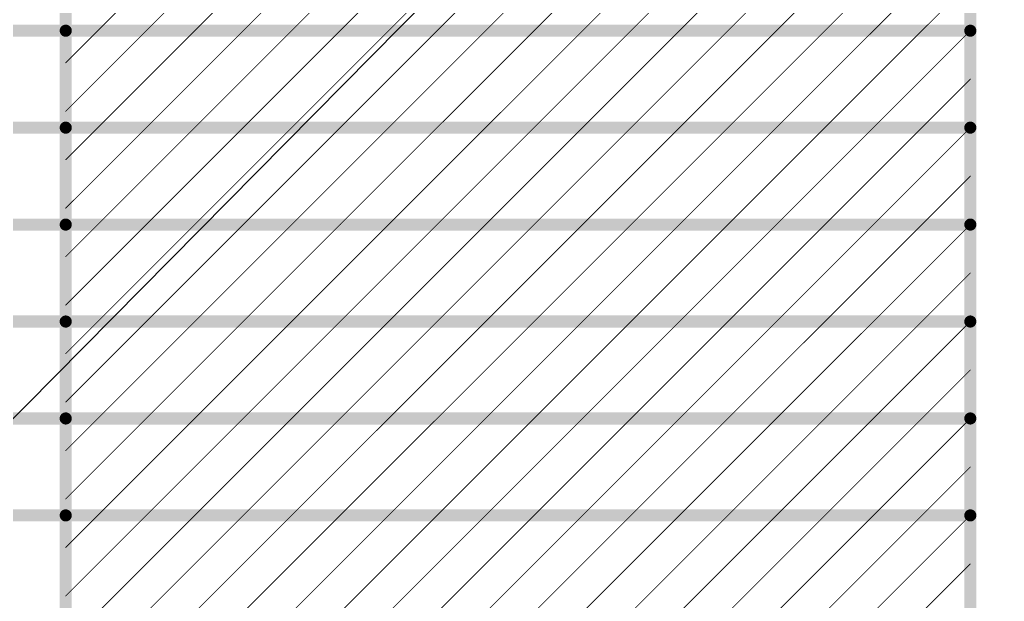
# Model space of a CAD drawing. Header units: inches. Extents: x 0 to 5271, y 0 to 5417.
# Drawn here: x 98.62 to 129.58, y 177.89 to 196.18 of the extents above; entities that cross this region are included whole.
import ezdxf

# ---------------------------------------------------------------- set-up
doc = ezdxf.new("R2010")
doc.units = ezdxf.units.IN
doc.layers.add('Bottom Solder', color=6, linetype='Continuous')
doc.layers.add('Dimensions', color=6, linetype='Continuous')

# ---------------------------------------------------------------- blocks, each defined once
blk = doc.blocks.new('P____PAK_SO_8_B_128')
at = {"layer": 'Bottom Solder'}
blk.add_line((-0.421, 2.189), (-5326.469, 5267.055), dxfattribs=at)

msp = doc.modelspace()

# ---------------------------------------------------------------- linework, layer by layer
at = {"layer": 'Dimensions'}
for points in [[(100.068, 147.066, 0.381, 0.381, 0), (100.068, 214.122, 0.381, 0.381, 0)], [(128.508, 147.066, 0.381, 0.381, 0), (128.508, 214.122, 0.381, 0.381, 0)], [(101.076, 195.834, 0.0254, 0.0254, 0), (104.124, 198.882, 0.0254, 0.0254, 0)], [(102.6, 195.834, 0.0254, 0.0254, 0), (105.648, 198.882, 0.0254, 0.0254, 0)], [(104.124, 195.834, 0.0254, 0.0254, 0), (107.172, 198.882, 0.0254, 0.0254, 0)], [(105.648, 195.834, 0.0254, 0.0254, 0), (108.696, 198.882, 0.0254, 0.0254, 0)], [(107.172, 195.834, 0.0254, 0.0254, 0), (110.22, 198.882, 0.0254, 0.0254, 0)], [(108.696, 195.834, 0.0254, 0.0254, 0), (111.744, 198.882, 0.0254, 0.0254, 0)], [(110.22, 195.834, 0.0254, 0.0254, 0), (113.268, 198.882, 0.0254, 0.0254, 0)], [(111.744, 195.834, 0.0254, 0.0254, 0), (114.792, 198.882, 0.0254, 0.0254, 0)], [(113.268, 195.834, 0.0254, 0.0254, 0), (116.316, 198.882, 0.0254, 0.0254, 0)], [(114.792, 195.834, 0.0254, 0.0254, 0), (117.84, 198.882, 0.0254, 0.0254, 0)], [(116.316, 195.834, 0.0254, 0.0254, 0), (119.364, 198.882, 0.0254, 0.0254, 0)], [(117.84, 195.834, 0.0254, 0.0254, 0), (120.888, 198.882, 0.0254, 0.0254, 0)], [(119.364, 195.834, 0.0254, 0.0254, 0), (122.412, 198.882, 0.0254, 0.0254, 0)], [(120.888, 195.834, 0.0254, 0.0254, 0), (123.936, 198.882, 0.0254, 0.0254, 0)], [(122.412, 195.834, 0.0254, 0.0254, 0), (125.46, 198.882, 0.0254, 0.0254, 0)], [(123.936, 195.834, 0.0254, 0.0254, 0), (126.984, 198.882, 0.0254, 0.0254, 0)], [(125.46, 195.834, 0.0254, 0.0254, 0), (128.508, 198.882, 0.0254, 0.0254, 0)], [(126.984, 195.834, 0.0254, 0.0254, 0), (128.508, 197.358, 0.0254, 0.0254, 0)], [(85.594, 195.834, 0.381, 0.381, 0), (100.068, 195.834, 0.381, 0.381, 0)], [(100.068, 195.834, 0.381, 0.381, 0), (128.508, 195.834, 0.381, 0.381, 0)], [(100.068, 193.302, 0.0254, 0.0254, 0), (102.6, 195.834, 0.0254, 0.0254, 0)], [(100.068, 194.826, 0.0254, 0.0254, 0), (101.076, 195.834, 0.0254, 0.0254, 0)], [(101.076, 192.786, 0.0254, 0.0254, 0), (104.124, 195.834, 0.0254, 0.0254, 0)], [(102.6, 192.786, 0.0254, 0.0254, 0), (105.648, 195.834, 0.0254, 0.0254, 0)], [(104.124, 192.786, 0.0254, 0.0254, 0), (107.172, 195.834, 0.0254, 0.0254, 0)], [(105.648, 192.786, 0.0254, 0.0254, 0), (108.696, 195.834, 0.0254, 0.0254, 0)], [(107.172, 192.786, 0.0254, 0.0254, 0), (110.22, 195.834, 0.0254, 0.0254, 0)], [(108.696, 192.786, 0.0254, 0.0254, 0), (111.744, 195.834, 0.0254, 0.0254, 0)], [(110.22, 192.786, 0.0254, 0.0254, 0), (113.268, 195.834, 0.0254, 0.0254, 0)], [(111.744, 192.786, 0.0254, 0.0254, 0), (114.792, 195.834, 0.0254, 0.0254, 0)], [(113.268, 192.786, 0.0254, 0.0254, 0), (116.316, 195.834, 0.0254, 0.0254, 0)], [(114.792, 192.786, 0.0254, 0.0254, 0), (117.84, 195.834, 0.0254, 0.0254, 0)], [(116.316, 192.786, 0.0254, 0.0254, 0), (119.364, 195.834, 0.0254, 0.0254, 0)], [(117.84, 192.786, 0.0254, 0.0254, 0), (120.888, 195.834, 0.0254, 0.0254, 0)], [(119.364, 192.786, 0.0254, 0.0254, 0), (122.412, 195.834, 0.0254, 0.0254, 0)], [(120.888, 192.786, 0.0254, 0.0254, 0), (123.936, 195.834, 0.0254, 0.0254, 0)], [(122.412, 192.786, 0.0254, 0.0254, 0), (125.46, 195.834, 0.0254, 0.0254, 0)], [(123.936, 192.786, 0.0254, 0.0254, 0), (126.984, 195.834, 0.0254, 0.0254, 0)], [(125.46, 192.786, 0.0254, 0.0254, 0), (128.508, 195.834, 0.0254, 0.0254, 0)], [(126.984, 192.786, 0.0254, 0.0254, 0), (128.508, 194.31, 0.0254, 0.0254, 0)], [(85.594, 192.786, 0.381, 0.381, 0), (100.068, 192.786, 0.381, 0.381, 0)], [(100.068, 192.786, 0.381, 0.381, 0), (128.508, 192.786, 0.381, 0.381, 0)], [(100.068, 190.254, 0.0254, 0.0254, 0), (102.6, 192.786, 0.0254, 0.0254, 0)], [(100.068, 191.778, 0.0254, 0.0254, 0), (101.076, 192.786, 0.0254, 0.0254, 0)], [(101.076, 189.738, 0.0254, 0.0254, 0), (104.124, 192.786, 0.0254, 0.0254, 0)], [(102.6, 189.738, 0.0254, 0.0254, 0), (105.648, 192.786, 0.0254, 0.0254, 0)], [(104.124, 189.738, 0.0254, 0.0254, 0), (107.172, 192.786, 0.0254, 0.0254, 0)], [(105.648, 189.738, 0.0254, 0.0254, 0), (108.696, 192.786, 0.0254, 0.0254, 0)], [(107.172, 189.738, 0.0254, 0.0254, 0), (110.22, 192.786, 0.0254, 0.0254, 0)], [(108.696, 189.738, 0.0254, 0.0254, 0), (111.744, 192.786, 0.0254, 0.0254, 0)], [(110.22, 189.738, 0.0254, 0.0254, 0), (113.268, 192.786, 0.0254, 0.0254, 0)], [(111.744, 189.738, 0.0254, 0.0254, 0), (114.792, 192.786, 0.0254, 0.0254, 0)], [(113.268, 189.738, 0.0254, 0.0254, 0), (116.316, 192.786, 0.0254, 0.0254, 0)], [(114.792, 189.738, 0.0254, 0.0254, 0), (117.84, 192.786, 0.0254, 0.0254, 0)], [(116.316, 189.738, 0.0254, 0.0254, 0), (119.364, 192.786, 0.0254, 0.0254, 0)], [(117.84, 189.738, 0.0254, 0.0254, 0), (120.888, 192.786, 0.0254, 0.0254, 0)], [(119.364, 189.738, 0.0254, 0.0254, 0), (122.412, 192.786, 0.0254, 0.0254, 0)], [(120.888, 189.738, 0.0254, 0.0254, 0), (123.936, 192.786, 0.0254, 0.0254, 0)], [(122.412, 189.738, 0.0254, 0.0254, 0), (125.46, 192.786, 0.0254, 0.0254, 0)], [(123.936, 189.738, 0.0254, 0.0254, 0), (126.984, 192.786, 0.0254, 0.0254, 0)], [(125.46, 189.738, 0.0254, 0.0254, 0), (128.508, 192.786, 0.0254, 0.0254, 0)], [(126.984, 189.738, 0.0254, 0.0254, 0), (128.508, 191.262, 0.0254, 0.0254, 0)], [(85.594, 189.738, 0.381, 0.381, 0), (100.068, 189.738, 0.381, 0.381, 0)], [(100.068, 189.738, 0.381, 0.381, 0), (128.508, 189.738, 0.381, 0.381, 0)], [(100.068, 187.206, 0.0254, 0.0254, 0), (102.6, 189.738, 0.0254, 0.0254, 0)], [(100.068, 188.73, 0.0254, 0.0254, 0), (101.076, 189.738, 0.0254, 0.0254, 0)], [(101.076, 186.69, 0.0254, 0.0254, 0), (104.124, 189.738, 0.0254, 0.0254, 0)], [(102.6, 186.69, 0.0254, 0.0254, 0), (105.648, 189.738, 0.0254, 0.0254, 0)], [(104.124, 186.69, 0.0254, 0.0254, 0), (107.172, 189.738, 0.0254, 0.0254, 0)], [(105.648, 186.69, 0.0254, 0.0254, 0), (108.696, 189.738, 0.0254, 0.0254, 0)], [(107.172, 186.69, 0.0254, 0.0254, 0), (110.22, 189.738, 0.0254, 0.0254, 0)], [(108.696, 186.69, 0.0254, 0.0254, 0), (111.744, 189.738, 0.0254, 0.0254, 0)], [(110.22, 186.69, 0.0254, 0.0254, 0), (113.268, 189.738, 0.0254, 0.0254, 0)], [(111.744, 186.69, 0.0254, 0.0254, 0), (114.792, 189.738, 0.0254, 0.0254, 0)], [(113.268, 186.69, 0.0254, 0.0254, 0), (116.316, 189.738, 0.0254, 0.0254, 0)], [(114.792, 186.69, 0.0254, 0.0254, 0), (117.84, 189.738, 0.0254, 0.0254, 0)], [(116.316, 186.69, 0.0254, 0.0254, 0), (119.364, 189.738, 0.0254, 0.0254, 0)], [(117.84, 186.69, 0.0254, 0.0254, 0), (120.888, 189.738, 0.0254, 0.0254, 0)], [(119.364, 186.69, 0.0254, 0.0254, 0), (122.412, 189.738, 0.0254, 0.0254, 0)], [(120.888, 186.69, 0.0254, 0.0254, 0), (123.936, 189.738, 0.0254, 0.0254, 0)], [(122.412, 186.69, 0.0254, 0.0254, 0), (125.46, 189.738, 0.0254, 0.0254, 0)], [(123.936, 186.69, 0.0254, 0.0254, 0), (126.984, 189.738, 0.0254, 0.0254, 0)], [(125.46, 186.69, 0.0254, 0.0254, 0), (128.508, 189.738, 0.0254, 0.0254, 0)], [(126.984, 186.69, 0.0254, 0.0254, 0), (128.508, 188.214, 0.0254, 0.0254, 0)], [(85.594, 186.69, 0.381, 0.381, 0), (100.068, 186.69, 0.381, 0.381, 0)], [(100.068, 186.69, 0.381, 0.381, 0), (128.508, 186.69, 0.381, 0.381, 0)], [(100.068, 184.158, 0.0254, 0.0254, 0), (102.6, 186.69, 0.0254, 0.0254, 0)], [(100.068, 185.682, 0.0254, 0.0254, 0), (101.076, 186.69, 0.0254, 0.0254, 0)], [(101.076, 183.642, 0.0254, 0.0254, 0), (104.124, 186.69, 0.0254, 0.0254, 0)], [(102.6, 183.642, 0.0254, 0.0254, 0), (105.648, 186.69, 0.0254, 0.0254, 0)], [(104.124, 183.642, 0.0254, 0.0254, 0), (107.172, 186.69, 0.0254, 0.0254, 0)], [(105.648, 183.642, 0.0254, 0.0254, 0), (108.696, 186.69, 0.0254, 0.0254, 0)], [(107.172, 183.642, 0.0254, 0.0254, 0), (110.22, 186.69, 0.0254, 0.0254, 0)], [(108.696, 183.642, 0.0254, 0.0254, 0), (111.744, 186.69, 0.0254, 0.0254, 0)], [(110.22, 183.642, 0.0254, 0.0254, 0), (113.268, 186.69, 0.0254, 0.0254, 0)], [(111.744, 183.642, 0.0254, 0.0254, 0), (114.792, 186.69, 0.0254, 0.0254, 0)], [(113.268, 183.642, 0.0254, 0.0254, 0), (116.316, 186.69, 0.0254, 0.0254, 0)], [(114.792, 183.642, 0.0254, 0.0254, 0), (117.84, 186.69, 0.0254, 0.0254, 0)], [(116.316, 183.642, 0.0254, 0.0254, 0), (119.364, 186.69, 0.0254, 0.0254, 0)], [(117.84, 183.642, 0.0254, 0.0254, 0), (120.888, 186.69, 0.0254, 0.0254, 0)], [(119.364, 183.642, 0.0254, 0.0254, 0), (122.412, 186.69, 0.0254, 0.0254, 0)], [(120.888, 183.642, 0.0254, 0.0254, 0), (123.936, 186.69, 0.0254, 0.0254, 0)], [(122.412, 183.642, 0.0254, 0.0254, 0), (125.46, 186.69, 0.0254, 0.0254, 0)], [(123.936, 183.642, 0.0254, 0.0254, 0), (126.984, 186.69, 0.0254, 0.0254, 0)], [(125.46, 183.642, 0.0254, 0.0254, 0), (128.508, 186.69, 0.0254, 0.0254, 0)], [(126.984, 183.642, 0.0254, 0.0254, 0), (128.508, 185.166, 0.0254, 0.0254, 0)], [(85.594, 183.642, 0.381, 0.381, 0), (100.068, 183.642, 0.381, 0.381, 0)], [(100.068, 183.642, 0.381, 0.381, 0), (128.508, 183.642, 0.381, 0.381, 0)], [(100.068, 181.11, 0.0254, 0.0254, 0), (102.6, 183.642, 0.0254, 0.0254, 0)], [(100.068, 182.634, 0.0254, 0.0254, 0), (101.076, 183.642, 0.0254, 0.0254, 0)], [(101.076, 180.594, 0.0254, 0.0254, 0), (104.124, 183.642, 0.0254, 0.0254, 0)], [(102.6, 180.594, 0.0254, 0.0254, 0), (105.648, 183.642, 0.0254, 0.0254, 0)], [(104.124, 180.594, 0.0254, 0.0254, 0), (107.172, 183.642, 0.0254, 0.0254, 0)], [(105.648, 180.594, 0.0254, 0.0254, 0), (108.696, 183.642, 0.0254, 0.0254, 0)], [(107.172, 180.594, 0.0254, 0.0254, 0), (110.22, 183.642, 0.0254, 0.0254, 0)], [(108.696, 180.594, 0.0254, 0.0254, 0), (111.744, 183.642, 0.0254, 0.0254, 0)], [(110.22, 180.594, 0.0254, 0.0254, 0), (113.268, 183.642, 0.0254, 0.0254, 0)], [(111.744, 180.594, 0.0254, 0.0254, 0), (114.792, 183.642, 0.0254, 0.0254, 0)], [(113.268, 180.594, 0.0254, 0.0254, 0), (116.316, 183.642, 0.0254, 0.0254, 0)], [(114.792, 180.594, 0.0254, 0.0254, 0), (117.84, 183.642, 0.0254, 0.0254, 0)], [(116.316, 180.594, 0.0254, 0.0254, 0), (119.364, 183.642, 0.0254, 0.0254, 0)], [(117.84, 180.594, 0.0254, 0.0254, 0), (120.888, 183.642, 0.0254, 0.0254, 0)], [(119.364, 180.594, 0.0254, 0.0254, 0), (122.412, 183.642, 0.0254, 0.0254, 0)], [(120.888, 180.594, 0.0254, 0.0254, 0), (123.936, 183.642, 0.0254, 0.0254, 0)], [(122.412, 180.594, 0.0254, 0.0254, 0), (125.46, 183.642, 0.0254, 0.0254, 0)], [(123.936, 180.594, 0.0254, 0.0254, 0), (126.984, 183.642, 0.0254, 0.0254, 0)], [(125.46, 180.594, 0.0254, 0.0254, 0), (128.508, 183.642, 0.0254, 0.0254, 0)], [(126.984, 180.594, 0.0254, 0.0254, 0), (128.508, 182.118, 0.0254, 0.0254, 0)], [(85.594, 180.594, 0.381, 0.381, 0), (100.068, 180.594, 0.381, 0.381, 0)], [(100.068, 180.594, 0.381, 0.381, 0), (128.508, 180.594, 0.381, 0.381, 0)], [(100.068, 178.062, 0.0254, 0.0254, 0), (102.6, 180.594, 0.0254, 0.0254, 0)], [(100.068, 179.586, 0.0254, 0.0254, 0), (101.076, 180.594, 0.0254, 0.0254, 0)], [(101.076, 177.546, 0.0254, 0.0254, 0), (104.124, 180.594, 0.0254, 0.0254, 0)], [(102.6, 177.546, 0.0254, 0.0254, 0), (105.648, 180.594, 0.0254, 0.0254, 0)], [(104.124, 177.546, 0.0254, 0.0254, 0), (107.172, 180.594, 0.0254, 0.0254, 0)], [(105.648, 177.546, 0.0254, 0.0254, 0), (108.696, 180.594, 0.0254, 0.0254, 0)], [(107.172, 177.546, 0.0254, 0.0254, 0), (110.22, 180.594, 0.0254, 0.0254, 0)], [(108.696, 177.546, 0.0254, 0.0254, 0), (111.744, 180.594, 0.0254, 0.0254, 0)], [(110.22, 177.546, 0.0254, 0.0254, 0), (113.268, 180.594, 0.0254, 0.0254, 0)], [(111.744, 177.546, 0.0254, 0.0254, 0), (114.792, 180.594, 0.0254, 0.0254, 0)], [(113.268, 177.546, 0.0254, 0.0254, 0), (116.316, 180.594, 0.0254, 0.0254, 0)], [(114.792, 177.546, 0.0254, 0.0254, 0), (117.84, 180.594, 0.0254, 0.0254, 0)], [(116.316, 177.546, 0.0254, 0.0254, 0), (119.364, 180.594, 0.0254, 0.0254, 0)], [(117.84, 177.546, 0.0254, 0.0254, 0), (120.888, 180.594, 0.0254, 0.0254, 0)], [(119.364, 177.546, 0.0254, 0.0254, 0), (122.412, 180.594, 0.0254, 0.0254, 0)], [(120.888, 177.546, 0.0254, 0.0254, 0), (123.936, 180.594, 0.0254, 0.0254, 0)], [(122.412, 177.546, 0.0254, 0.0254, 0), (125.46, 180.594, 0.0254, 0.0254, 0)], [(123.936, 177.546, 0.0254, 0.0254, 0), (126.984, 180.594, 0.0254, 0.0254, 0)], [(125.46, 177.546, 0.0254, 0.0254, 0), (128.508, 180.594, 0.0254, 0.0254, 0)], [(126.984, 177.546, 0.0254, 0.0254, 0), (128.508, 179.07, 0.0254, 0.0254, 0)]]:
    msp.add_lwpolyline(points, format="xyseb", dxfattribs=at)
for points in [[(99.973, 195.834, 0.191, 0.191, 1), (100.164, 195.834, 0.191, 0.191, 1)], [(99.973, 195.834, 0.191, 0.191, 1), (100.164, 195.834, 0.191, 0.191, 1)], [(128.413, 195.834, 0.191, 0.191, 1), (128.603, 195.834, 0.191, 0.191, 1)], [(101.07, 195.834, 0.0127, 0.0127, 1), (101.083, 195.834, 0.0127, 0.0127, 1)], [(101.07, 195.834, 0.0127, 0.0127, 1), (101.083, 195.834, 0.0127, 0.0127, 1)], [(102.594, 195.834, 0.0127, 0.0127, 1), (102.607, 195.834, 0.0127, 0.0127, 1)], [(102.594, 195.834, 0.0127, 0.0127, 1), (102.607, 195.834, 0.0127, 0.0127, 1)], [(104.118, 195.834, 0.0127, 0.0127, 1), (104.131, 195.834, 0.0127, 0.0127, 1)], [(104.118, 195.834, 0.0127, 0.0127, 1), (104.131, 195.834, 0.0127, 0.0127, 1)], [(105.642, 195.834, 0.0127, 0.0127, 1), (105.655, 195.834, 0.0127, 0.0127, 1)], [(105.642, 195.834, 0.0127, 0.0127, 1), (105.655, 195.834, 0.0127, 0.0127, 1)], [(107.166, 195.834, 0.0127, 0.0127, 1), (107.179, 195.834, 0.0127, 0.0127, 1)], [(107.166, 195.834, 0.0127, 0.0127, 1), (107.179, 195.834, 0.0127, 0.0127, 1)], [(108.69, 195.834, 0.0127, 0.0127, 1), (108.703, 195.834, 0.0127, 0.0127, 1)], [(108.69, 195.834, 0.0127, 0.0127, 1), (108.703, 195.834, 0.0127, 0.0127, 1)], [(110.214, 195.834, 0.0127, 0.0127, 1), (110.227, 195.834, 0.0127, 0.0127, 1)], [(110.214, 195.834, 0.0127, 0.0127, 1), (110.227, 195.834, 0.0127, 0.0127, 1)], [(111.738, 195.834, 0.0127, 0.0127, 1), (111.751, 195.834, 0.0127, 0.0127, 1)], [(111.738, 195.834, 0.0127, 0.0127, 1), (111.751, 195.834, 0.0127, 0.0127, 1)], [(113.262, 195.834, 0.0127, 0.0127, 1), (113.275, 195.834, 0.0127, 0.0127, 1)], [(113.262, 195.834, 0.0127, 0.0127, 1), (113.275, 195.834, 0.0127, 0.0127, 1)], [(114.786, 195.834, 0.0127, 0.0127, 1), (114.799, 195.834, 0.0127, 0.0127, 1)], [(114.786, 195.834, 0.0127, 0.0127, 1), (114.799, 195.834, 0.0127, 0.0127, 1)], [(116.31, 195.834, 0.0127, 0.0127, 1), (116.323, 195.834, 0.0127, 0.0127, 1)], [(116.31, 195.834, 0.0127, 0.0127, 1), (116.323, 195.834, 0.0127, 0.0127, 1)], [(117.834, 195.834, 0.0127, 0.0127, 1), (117.847, 195.834, 0.0127, 0.0127, 1)], [(117.834, 195.834, 0.0127, 0.0127, 1), (117.847, 195.834, 0.0127, 0.0127, 1)], [(119.358, 195.834, 0.0127, 0.0127, 1), (119.371, 195.834, 0.0127, 0.0127, 1)], [(119.358, 195.834, 0.0127, 0.0127, 1), (119.371, 195.834, 0.0127, 0.0127, 1)], [(120.882, 195.834, 0.0127, 0.0127, 1), (120.895, 195.834, 0.0127, 0.0127, 1)], [(120.882, 195.834, 0.0127, 0.0127, 1), (120.895, 195.834, 0.0127, 0.0127, 1)], [(122.406, 195.834, 0.0127, 0.0127, 1), (122.419, 195.834, 0.0127, 0.0127, 1)], [(122.406, 195.834, 0.0127, 0.0127, 1), (122.419, 195.834, 0.0127, 0.0127, 1)], [(123.93, 195.834, 0.0127, 0.0127, 1), (123.943, 195.834, 0.0127, 0.0127, 1)], [(123.93, 195.834, 0.0127, 0.0127, 1), (123.943, 195.834, 0.0127, 0.0127, 1)], [(125.454, 195.834, 0.0127, 0.0127, 1), (125.467, 195.834, 0.0127, 0.0127, 1)], [(125.454, 195.834, 0.0127, 0.0127, 1), (125.467, 195.834, 0.0127, 0.0127, 1)], [(126.978, 195.834, 0.0127, 0.0127, 1), (126.991, 195.834, 0.0127, 0.0127, 1)], [(126.978, 195.834, 0.0127, 0.0127, 1), (126.991, 195.834, 0.0127, 0.0127, 1)], [(128.502, 195.834, 0.0127, 0.0127, 1), (128.515, 195.834, 0.0127, 0.0127, 1)], [(100.062, 194.826, 0.0127, 0.0127, 1), (100.075, 194.826, 0.0127, 0.0127, 1)], [(128.502, 194.31, 0.0127, 0.0127, 1), (128.515, 194.31, 0.0127, 0.0127, 1)], [(100.062, 193.302, 0.0127, 0.0127, 1), (100.075, 193.302, 0.0127, 0.0127, 1)], [(99.973, 192.786, 0.191, 0.191, 1), (100.164, 192.786, 0.191, 0.191, 1)], [(99.973, 192.786, 0.191, 0.191, 1), (100.164, 192.786, 0.191, 0.191, 1)], [(128.413, 192.786, 0.191, 0.191, 1), (128.603, 192.786, 0.191, 0.191, 1)], [(101.07, 192.786, 0.0127, 0.0127, 1), (101.083, 192.786, 0.0127, 0.0127, 1)], [(101.07, 192.786, 0.0127, 0.0127, 1), (101.083, 192.786, 0.0127, 0.0127, 1)], [(102.594, 192.786, 0.0127, 0.0127, 1), (102.607, 192.786, 0.0127, 0.0127, 1)], [(102.594, 192.786, 0.0127, 0.0127, 1), (102.607, 192.786, 0.0127, 0.0127, 1)], [(104.118, 192.786, 0.0127, 0.0127, 1), (104.131, 192.786, 0.0127, 0.0127, 1)], [(104.118, 192.786, 0.0127, 0.0127, 1), (104.131, 192.786, 0.0127, 0.0127, 1)], [(105.642, 192.786, 0.0127, 0.0127, 1), (105.655, 192.786, 0.0127, 0.0127, 1)], [(105.642, 192.786, 0.0127, 0.0127, 1), (105.655, 192.786, 0.0127, 0.0127, 1)], [(107.166, 192.786, 0.0127, 0.0127, 1), (107.179, 192.786, 0.0127, 0.0127, 1)], [(107.166, 192.786, 0.0127, 0.0127, 1), (107.179, 192.786, 0.0127, 0.0127, 1)], [(108.69, 192.786, 0.0127, 0.0127, 1), (108.703, 192.786, 0.0127, 0.0127, 1)], [(108.69, 192.786, 0.0127, 0.0127, 1), (108.703, 192.786, 0.0127, 0.0127, 1)], [(110.214, 192.786, 0.0127, 0.0127, 1), (110.227, 192.786, 0.0127, 0.0127, 1)], [(110.214, 192.786, 0.0127, 0.0127, 1), (110.227, 192.786, 0.0127, 0.0127, 1)], [(111.738, 192.786, 0.0127, 0.0127, 1), (111.751, 192.786, 0.0127, 0.0127, 1)], [(111.738, 192.786, 0.0127, 0.0127, 1), (111.751, 192.786, 0.0127, 0.0127, 1)], [(113.262, 192.786, 0.0127, 0.0127, 1), (113.275, 192.786, 0.0127, 0.0127, 1)], [(113.262, 192.786, 0.0127, 0.0127, 1), (113.275, 192.786, 0.0127, 0.0127, 1)], [(114.786, 192.786, 0.0127, 0.0127, 1), (114.799, 192.786, 0.0127, 0.0127, 1)], [(114.786, 192.786, 0.0127, 0.0127, 1), (114.799, 192.786, 0.0127, 0.0127, 1)], [(116.31, 192.786, 0.0127, 0.0127, 1), (116.323, 192.786, 0.0127, 0.0127, 1)], [(116.31, 192.786, 0.0127, 0.0127, 1), (116.323, 192.786, 0.0127, 0.0127, 1)], [(117.834, 192.786, 0.0127, 0.0127, 1), (117.847, 192.786, 0.0127, 0.0127, 1)], [(117.834, 192.786, 0.0127, 0.0127, 1), (117.847, 192.786, 0.0127, 0.0127, 1)], [(119.358, 192.786, 0.0127, 0.0127, 1), (119.371, 192.786, 0.0127, 0.0127, 1)], [(119.358, 192.786, 0.0127, 0.0127, 1), (119.371, 192.786, 0.0127, 0.0127, 1)], [(120.882, 192.786, 0.0127, 0.0127, 1), (120.895, 192.786, 0.0127, 0.0127, 1)], [(120.882, 192.786, 0.0127, 0.0127, 1), (120.895, 192.786, 0.0127, 0.0127, 1)], [(122.406, 192.786, 0.0127, 0.0127, 1), (122.419, 192.786, 0.0127, 0.0127, 1)], [(122.406, 192.786, 0.0127, 0.0127, 1), (122.419, 192.786, 0.0127, 0.0127, 1)], [(123.93, 192.786, 0.0127, 0.0127, 1), (123.943, 192.786, 0.0127, 0.0127, 1)], [(123.93, 192.786, 0.0127, 0.0127, 1), (123.943, 192.786, 0.0127, 0.0127, 1)], [(125.454, 192.786, 0.0127, 0.0127, 1), (125.467, 192.786, 0.0127, 0.0127, 1)], [(125.454, 192.786, 0.0127, 0.0127, 1), (125.467, 192.786, 0.0127, 0.0127, 1)], [(126.978, 192.786, 0.0127, 0.0127, 1), (126.991, 192.786, 0.0127, 0.0127, 1)], [(126.978, 192.786, 0.0127, 0.0127, 1), (126.991, 192.786, 0.0127, 0.0127, 1)], [(128.502, 192.786, 0.0127, 0.0127, 1), (128.515, 192.786, 0.0127, 0.0127, 1)], [(100.062, 191.778, 0.0127, 0.0127, 1), (100.075, 191.778, 0.0127, 0.0127, 1)], [(128.502, 191.262, 0.0127, 0.0127, 1), (128.515, 191.262, 0.0127, 0.0127, 1)], [(100.062, 190.254, 0.0127, 0.0127, 1), (100.075, 190.254, 0.0127, 0.0127, 1)], [(99.973, 189.738, 0.191, 0.191, 1), (100.164, 189.738, 0.191, 0.191, 1)], [(99.973, 189.738, 0.191, 0.191, 1), (100.164, 189.738, 0.191, 0.191, 1)], [(128.413, 189.738, 0.191, 0.191, 1), (128.603, 189.738, 0.191, 0.191, 1)], [(101.07, 189.738, 0.0127, 0.0127, 1), (101.083, 189.738, 0.0127, 0.0127, 1)], [(101.07, 189.738, 0.0127, 0.0127, 1), (101.083, 189.738, 0.0127, 0.0127, 1)], [(102.594, 189.738, 0.0127, 0.0127, 1), (102.607, 189.738, 0.0127, 0.0127, 1)], [(102.594, 189.738, 0.0127, 0.0127, 1), (102.607, 189.738, 0.0127, 0.0127, 1)], [(104.118, 189.738, 0.0127, 0.0127, 1), (104.131, 189.738, 0.0127, 0.0127, 1)], [(104.118, 189.738, 0.0127, 0.0127, 1), (104.131, 189.738, 0.0127, 0.0127, 1)], [(105.642, 189.738, 0.0127, 0.0127, 1), (105.655, 189.738, 0.0127, 0.0127, 1)], [(105.642, 189.738, 0.0127, 0.0127, 1), (105.655, 189.738, 0.0127, 0.0127, 1)], [(107.166, 189.738, 0.0127, 0.0127, 1), (107.179, 189.738, 0.0127, 0.0127, 1)], [(107.166, 189.738, 0.0127, 0.0127, 1), (107.179, 189.738, 0.0127, 0.0127, 1)], [(108.69, 189.738, 0.0127, 0.0127, 1), (108.703, 189.738, 0.0127, 0.0127, 1)], [(108.69, 189.738, 0.0127, 0.0127, 1), (108.703, 189.738, 0.0127, 0.0127, 1)], [(110.214, 189.738, 0.0127, 0.0127, 1), (110.227, 189.738, 0.0127, 0.0127, 1)], [(110.214, 189.738, 0.0127, 0.0127, 1), (110.227, 189.738, 0.0127, 0.0127, 1)], [(111.738, 189.738, 0.0127, 0.0127, 1), (111.751, 189.738, 0.0127, 0.0127, 1)], [(111.738, 189.738, 0.0127, 0.0127, 1), (111.751, 189.738, 0.0127, 0.0127, 1)], [(113.262, 189.738, 0.0127, 0.0127, 1), (113.275, 189.738, 0.0127, 0.0127, 1)], [(113.262, 189.738, 0.0127, 0.0127, 1), (113.275, 189.738, 0.0127, 0.0127, 1)], [(114.786, 189.738, 0.0127, 0.0127, 1), (114.799, 189.738, 0.0127, 0.0127, 1)], [(114.786, 189.738, 0.0127, 0.0127, 1), (114.799, 189.738, 0.0127, 0.0127, 1)], [(116.31, 189.738, 0.0127, 0.0127, 1), (116.323, 189.738, 0.0127, 0.0127, 1)], [(116.31, 189.738, 0.0127, 0.0127, 1), (116.323, 189.738, 0.0127, 0.0127, 1)], [(117.834, 189.738, 0.0127, 0.0127, 1), (117.847, 189.738, 0.0127, 0.0127, 1)], [(117.834, 189.738, 0.0127, 0.0127, 1), (117.847, 189.738, 0.0127, 0.0127, 1)], [(119.358, 189.738, 0.0127, 0.0127, 1), (119.371, 189.738, 0.0127, 0.0127, 1)], [(119.358, 189.738, 0.0127, 0.0127, 1), (119.371, 189.738, 0.0127, 0.0127, 1)], [(120.882, 189.738, 0.0127, 0.0127, 1), (120.895, 189.738, 0.0127, 0.0127, 1)], [(120.882, 189.738, 0.0127, 0.0127, 1), (120.895, 189.738, 0.0127, 0.0127, 1)], [(122.406, 189.738, 0.0127, 0.0127, 1), (122.419, 189.738, 0.0127, 0.0127, 1)], [(122.406, 189.738, 0.0127, 0.0127, 1), (122.419, 189.738, 0.0127, 0.0127, 1)], [(123.93, 189.738, 0.0127, 0.0127, 1), (123.943, 189.738, 0.0127, 0.0127, 1)], [(123.93, 189.738, 0.0127, 0.0127, 1), (123.943, 189.738, 0.0127, 0.0127, 1)], [(125.454, 189.738, 0.0127, 0.0127, 1), (125.467, 189.738, 0.0127, 0.0127, 1)], [(125.454, 189.738, 0.0127, 0.0127, 1), (125.467, 189.738, 0.0127, 0.0127, 1)], [(126.978, 189.738, 0.0127, 0.0127, 1), (126.991, 189.738, 0.0127, 0.0127, 1)], [(126.978, 189.738, 0.0127, 0.0127, 1), (126.991, 189.738, 0.0127, 0.0127, 1)], [(128.502, 189.738, 0.0127, 0.0127, 1), (128.515, 189.738, 0.0127, 0.0127, 1)], [(100.062, 188.73, 0.0127, 0.0127, 1), (100.075, 188.73, 0.0127, 0.0127, 1)], [(128.502, 188.214, 0.0127, 0.0127, 1), (128.515, 188.214, 0.0127, 0.0127, 1)], [(100.062, 187.206, 0.0127, 0.0127, 1), (100.075, 187.206, 0.0127, 0.0127, 1)], [(99.973, 186.69, 0.191, 0.191, 1), (100.164, 186.69, 0.191, 0.191, 1)], [(99.973, 186.69, 0.191, 0.191, 1), (100.164, 186.69, 0.191, 0.191, 1)], [(101.07, 186.69, 0.0127, 0.0127, 1), (101.083, 186.69, 0.0127, 0.0127, 1)], [(101.07, 186.69, 0.0127, 0.0127, 1), (101.083, 186.69, 0.0127, 0.0127, 1)], [(102.594, 186.69, 0.0127, 0.0127, 1), (102.607, 186.69, 0.0127, 0.0127, 1)], [(102.594, 186.69, 0.0127, 0.0127, 1), (102.607, 186.69, 0.0127, 0.0127, 1)], [(104.118, 186.69, 0.0127, 0.0127, 1), (104.131, 186.69, 0.0127, 0.0127, 1)], [(104.118, 186.69, 0.0127, 0.0127, 1), (104.131, 186.69, 0.0127, 0.0127, 1)], [(105.642, 186.69, 0.0127, 0.0127, 1), (105.655, 186.69, 0.0127, 0.0127, 1)], [(105.642, 186.69, 0.0127, 0.0127, 1), (105.655, 186.69, 0.0127, 0.0127, 1)], [(107.166, 186.69, 0.0127, 0.0127, 1), (107.179, 186.69, 0.0127, 0.0127, 1)], [(107.166, 186.69, 0.0127, 0.0127, 1), (107.179, 186.69, 0.0127, 0.0127, 1)], [(108.69, 186.69, 0.0127, 0.0127, 1), (108.703, 186.69, 0.0127, 0.0127, 1)], [(108.69, 186.69, 0.0127, 0.0127, 1), (108.703, 186.69, 0.0127, 0.0127, 1)], [(110.214, 186.69, 0.0127, 0.0127, 1), (110.227, 186.69, 0.0127, 0.0127, 1)], [(110.214, 186.69, 0.0127, 0.0127, 1), (110.227, 186.69, 0.0127, 0.0127, 1)], [(111.738, 186.69, 0.0127, 0.0127, 1), (111.751, 186.69, 0.0127, 0.0127, 1)], [(111.738, 186.69, 0.0127, 0.0127, 1), (111.751, 186.69, 0.0127, 0.0127, 1)], [(113.262, 186.69, 0.0127, 0.0127, 1), (113.275, 186.69, 0.0127, 0.0127, 1)], [(113.262, 186.69, 0.0127, 0.0127, 1), (113.275, 186.69, 0.0127, 0.0127, 1)], [(114.786, 186.69, 0.0127, 0.0127, 1), (114.799, 186.69, 0.0127, 0.0127, 1)], [(114.786, 186.69, 0.0127, 0.0127, 1), (114.799, 186.69, 0.0127, 0.0127, 1)], [(116.31, 186.69, 0.0127, 0.0127, 1), (116.323, 186.69, 0.0127, 0.0127, 1)], [(116.31, 186.69, 0.0127, 0.0127, 1), (116.323, 186.69, 0.0127, 0.0127, 1)], [(117.834, 186.69, 0.0127, 0.0127, 1), (117.847, 186.69, 0.0127, 0.0127, 1)], [(117.834, 186.69, 0.0127, 0.0127, 1), (117.847, 186.69, 0.0127, 0.0127, 1)], [(119.358, 186.69, 0.0127, 0.0127, 1), (119.371, 186.69, 0.0127, 0.0127, 1)], [(119.358, 186.69, 0.0127, 0.0127, 1), (119.371, 186.69, 0.0127, 0.0127, 1)], [(120.882, 186.69, 0.0127, 0.0127, 1), (120.895, 186.69, 0.0127, 0.0127, 1)], [(120.882, 186.69, 0.0127, 0.0127, 1), (120.895, 186.69, 0.0127, 0.0127, 1)], [(122.406, 186.69, 0.0127, 0.0127, 1), (122.419, 186.69, 0.0127, 0.0127, 1)], [(122.406, 186.69, 0.0127, 0.0127, 1), (122.419, 186.69, 0.0127, 0.0127, 1)], [(123.93, 186.69, 0.0127, 0.0127, 1), (123.943, 186.69, 0.0127, 0.0127, 1)], [(123.93, 186.69, 0.0127, 0.0127, 1), (123.943, 186.69, 0.0127, 0.0127, 1)], [(125.454, 186.69, 0.0127, 0.0127, 1), (125.467, 186.69, 0.0127, 0.0127, 1)], [(125.454, 186.69, 0.0127, 0.0127, 1), (125.467, 186.69, 0.0127, 0.0127, 1)], [(126.978, 186.69, 0.0127, 0.0127, 1), (126.991, 186.69, 0.0127, 0.0127, 1)], [(126.978, 186.69, 0.0127, 0.0127, 1), (126.991, 186.69, 0.0127, 0.0127, 1)], [(128.413, 186.69, 0.191, 0.191, 1), (128.603, 186.69, 0.191, 0.191, 1)], [(128.502, 186.69, 0.0127, 0.0127, 1), (128.515, 186.69, 0.0127, 0.0127, 1)], [(100.062, 185.682, 0.0127, 0.0127, 1), (100.075, 185.682, 0.0127, 0.0127, 1)], [(128.502, 185.166, 0.0127, 0.0127, 1), (128.515, 185.166, 0.0127, 0.0127, 1)], [(100.062, 184.158, 0.0127, 0.0127, 1), (100.075, 184.158, 0.0127, 0.0127, 1)], [(99.973, 183.642, 0.191, 0.191, 1), (100.164, 183.642, 0.191, 0.191, 1)], [(99.973, 183.642, 0.191, 0.191, 1), (100.164, 183.642, 0.191, 0.191, 1)], [(101.07, 183.642, 0.0127, 0.0127, 1), (101.083, 183.642, 0.0127, 0.0127, 1)], [(101.07, 183.642, 0.0127, 0.0127, 1), (101.083, 183.642, 0.0127, 0.0127, 1)], [(102.594, 183.642, 0.0127, 0.0127, 1), (102.607, 183.642, 0.0127, 0.0127, 1)], [(102.594, 183.642, 0.0127, 0.0127, 1), (102.607, 183.642, 0.0127, 0.0127, 1)], [(104.118, 183.642, 0.0127, 0.0127, 1), (104.131, 183.642, 0.0127, 0.0127, 1)], [(104.118, 183.642, 0.0127, 0.0127, 1), (104.131, 183.642, 0.0127, 0.0127, 1)], [(105.642, 183.642, 0.0127, 0.0127, 1), (105.655, 183.642, 0.0127, 0.0127, 1)], [(105.642, 183.642, 0.0127, 0.0127, 1), (105.655, 183.642, 0.0127, 0.0127, 1)], [(107.166, 183.642, 0.0127, 0.0127, 1), (107.179, 183.642, 0.0127, 0.0127, 1)], [(107.166, 183.642, 0.0127, 0.0127, 1), (107.179, 183.642, 0.0127, 0.0127, 1)], [(108.69, 183.642, 0.0127, 0.0127, 1), (108.703, 183.642, 0.0127, 0.0127, 1)], [(108.69, 183.642, 0.0127, 0.0127, 1), (108.703, 183.642, 0.0127, 0.0127, 1)], [(110.214, 183.642, 0.0127, 0.0127, 1), (110.227, 183.642, 0.0127, 0.0127, 1)], [(110.214, 183.642, 0.0127, 0.0127, 1), (110.227, 183.642, 0.0127, 0.0127, 1)], [(111.738, 183.642, 0.0127, 0.0127, 1), (111.751, 183.642, 0.0127, 0.0127, 1)], [(111.738, 183.642, 0.0127, 0.0127, 1), (111.751, 183.642, 0.0127, 0.0127, 1)], [(113.262, 183.642, 0.0127, 0.0127, 1), (113.275, 183.642, 0.0127, 0.0127, 1)], [(113.262, 183.642, 0.0127, 0.0127, 1), (113.275, 183.642, 0.0127, 0.0127, 1)], [(114.786, 183.642, 0.0127, 0.0127, 1), (114.799, 183.642, 0.0127, 0.0127, 1)], [(114.786, 183.642, 0.0127, 0.0127, 1), (114.799, 183.642, 0.0127, 0.0127, 1)], [(116.31, 183.642, 0.0127, 0.0127, 1), (116.323, 183.642, 0.0127, 0.0127, 1)], [(116.31, 183.642, 0.0127, 0.0127, 1), (116.323, 183.642, 0.0127, 0.0127, 1)], [(117.834, 183.642, 0.0127, 0.0127, 1), (117.847, 183.642, 0.0127, 0.0127, 1)], [(117.834, 183.642, 0.0127, 0.0127, 1), (117.847, 183.642, 0.0127, 0.0127, 1)], [(119.358, 183.642, 0.0127, 0.0127, 1), (119.371, 183.642, 0.0127, 0.0127, 1)], [(119.358, 183.642, 0.0127, 0.0127, 1), (119.371, 183.642, 0.0127, 0.0127, 1)], [(120.882, 183.642, 0.0127, 0.0127, 1), (120.895, 183.642, 0.0127, 0.0127, 1)], [(120.882, 183.642, 0.0127, 0.0127, 1), (120.895, 183.642, 0.0127, 0.0127, 1)], [(122.406, 183.642, 0.0127, 0.0127, 1), (122.419, 183.642, 0.0127, 0.0127, 1)], [(122.406, 183.642, 0.0127, 0.0127, 1), (122.419, 183.642, 0.0127, 0.0127, 1)], [(123.93, 183.642, 0.0127, 0.0127, 1), (123.943, 183.642, 0.0127, 0.0127, 1)], [(123.93, 183.642, 0.0127, 0.0127, 1), (123.943, 183.642, 0.0127, 0.0127, 1)], [(125.454, 183.642, 0.0127, 0.0127, 1), (125.467, 183.642, 0.0127, 0.0127, 1)], [(125.454, 183.642, 0.0127, 0.0127, 1), (125.467, 183.642, 0.0127, 0.0127, 1)], [(126.978, 183.642, 0.0127, 0.0127, 1), (126.991, 183.642, 0.0127, 0.0127, 1)], [(126.978, 183.642, 0.0127, 0.0127, 1), (126.991, 183.642, 0.0127, 0.0127, 1)], [(128.413, 183.642, 0.191, 0.191, 1), (128.603, 183.642, 0.191, 0.191, 1)], [(128.502, 183.642, 0.0127, 0.0127, 1), (128.515, 183.642, 0.0127, 0.0127, 1)], [(100.062, 182.634, 0.0127, 0.0127, 1), (100.075, 182.634, 0.0127, 0.0127, 1)], [(128.502, 182.118, 0.0127, 0.0127, 1), (128.515, 182.118, 0.0127, 0.0127, 1)], [(100.062, 181.11, 0.0127, 0.0127, 1), (100.075, 181.11, 0.0127, 0.0127, 1)], [(99.973, 180.594, 0.191, 0.191, 1), (100.164, 180.594, 0.191, 0.191, 1)], [(99.973, 180.594, 0.191, 0.191, 1), (100.164, 180.594, 0.191, 0.191, 1)], [(128.413, 180.594, 0.191, 0.191, 1), (128.603, 180.594, 0.191, 0.191, 1)], [(101.07, 180.594, 0.0127, 0.0127, 1), (101.083, 180.594, 0.0127, 0.0127, 1)], [(101.07, 180.594, 0.0127, 0.0127, 1), (101.083, 180.594, 0.0127, 0.0127, 1)], [(102.594, 180.594, 0.0127, 0.0127, 1), (102.607, 180.594, 0.0127, 0.0127, 1)], [(102.594, 180.594, 0.0127, 0.0127, 1), (102.607, 180.594, 0.0127, 0.0127, 1)], [(104.118, 180.594, 0.0127, 0.0127, 1), (104.131, 180.594, 0.0127, 0.0127, 1)], [(104.118, 180.594, 0.0127, 0.0127, 1), (104.131, 180.594, 0.0127, 0.0127, 1)], [(105.642, 180.594, 0.0127, 0.0127, 1), (105.655, 180.594, 0.0127, 0.0127, 1)], [(105.642, 180.594, 0.0127, 0.0127, 1), (105.655, 180.594, 0.0127, 0.0127, 1)], [(107.166, 180.594, 0.0127, 0.0127, 1), (107.179, 180.594, 0.0127, 0.0127, 1)], [(107.166, 180.594, 0.0127, 0.0127, 1), (107.179, 180.594, 0.0127, 0.0127, 1)], [(108.69, 180.594, 0.0127, 0.0127, 1), (108.703, 180.594, 0.0127, 0.0127, 1)], [(108.69, 180.594, 0.0127, 0.0127, 1), (108.703, 180.594, 0.0127, 0.0127, 1)], [(110.214, 180.594, 0.0127, 0.0127, 1), (110.227, 180.594, 0.0127, 0.0127, 1)], [(110.214, 180.594, 0.0127, 0.0127, 1), (110.227, 180.594, 0.0127, 0.0127, 1)], [(111.738, 180.594, 0.0127, 0.0127, 1), (111.751, 180.594, 0.0127, 0.0127, 1)], [(111.738, 180.594, 0.0127, 0.0127, 1), (111.751, 180.594, 0.0127, 0.0127, 1)], [(113.262, 180.594, 0.0127, 0.0127, 1), (113.275, 180.594, 0.0127, 0.0127, 1)], [(113.262, 180.594, 0.0127, 0.0127, 1), (113.275, 180.594, 0.0127, 0.0127, 1)], [(114.786, 180.594, 0.0127, 0.0127, 1), (114.799, 180.594, 0.0127, 0.0127, 1)], [(114.786, 180.594, 0.0127, 0.0127, 1), (114.799, 180.594, 0.0127, 0.0127, 1)], [(116.31, 180.594, 0.0127, 0.0127, 1), (116.323, 180.594, 0.0127, 0.0127, 1)], [(116.31, 180.594, 0.0127, 0.0127, 1), (116.323, 180.594, 0.0127, 0.0127, 1)], [(117.834, 180.594, 0.0127, 0.0127, 1), (117.847, 180.594, 0.0127, 0.0127, 1)], [(117.834, 180.594, 0.0127, 0.0127, 1), (117.847, 180.594, 0.0127, 0.0127, 1)], [(119.358, 180.594, 0.0127, 0.0127, 1), (119.371, 180.594, 0.0127, 0.0127, 1)], [(119.358, 180.594, 0.0127, 0.0127, 1), (119.371, 180.594, 0.0127, 0.0127, 1)], [(120.882, 180.594, 0.0127, 0.0127, 1), (120.895, 180.594, 0.0127, 0.0127, 1)], [(120.882, 180.594, 0.0127, 0.0127, 1), (120.895, 180.594, 0.0127, 0.0127, 1)], [(122.406, 180.594, 0.0127, 0.0127, 1), (122.419, 180.594, 0.0127, 0.0127, 1)], [(122.406, 180.594, 0.0127, 0.0127, 1), (122.419, 180.594, 0.0127, 0.0127, 1)], [(123.93, 180.594, 0.0127, 0.0127, 1), (123.943, 180.594, 0.0127, 0.0127, 1)], [(123.93, 180.594, 0.0127, 0.0127, 1), (123.943, 180.594, 0.0127, 0.0127, 1)], [(125.454, 180.594, 0.0127, 0.0127, 1), (125.467, 180.594, 0.0127, 0.0127, 1)], [(125.454, 180.594, 0.0127, 0.0127, 1), (125.467, 180.594, 0.0127, 0.0127, 1)], [(126.978, 180.594, 0.0127, 0.0127, 1), (126.991, 180.594, 0.0127, 0.0127, 1)], [(126.978, 180.594, 0.0127, 0.0127, 1), (126.991, 180.594, 0.0127, 0.0127, 1)], [(128.502, 180.594, 0.0127, 0.0127, 1), (128.515, 180.594, 0.0127, 0.0127, 1)], [(100.062, 179.586, 0.0127, 0.0127, 1), (100.075, 179.586, 0.0127, 0.0127, 1)], [(128.502, 179.07, 0.0127, 0.0127, 1), (128.515, 179.07, 0.0127, 0.0127, 1)], [(100.062, 178.062, 0.0127, 0.0127, 1), (100.075, 178.062, 0.0127, 0.0127, 1)]]:
    msp.add_lwpolyline(points, format="xyseb", close=True, dxfattribs=at)

# ---------------------------------------------------------------- block references
at = {"rotation": 270}
msp.add_blockref('P____PAK_SO_8_B_128', (4.191, 90.119), dxfattribs=at)

doc.saveas('drawing.dxf')
